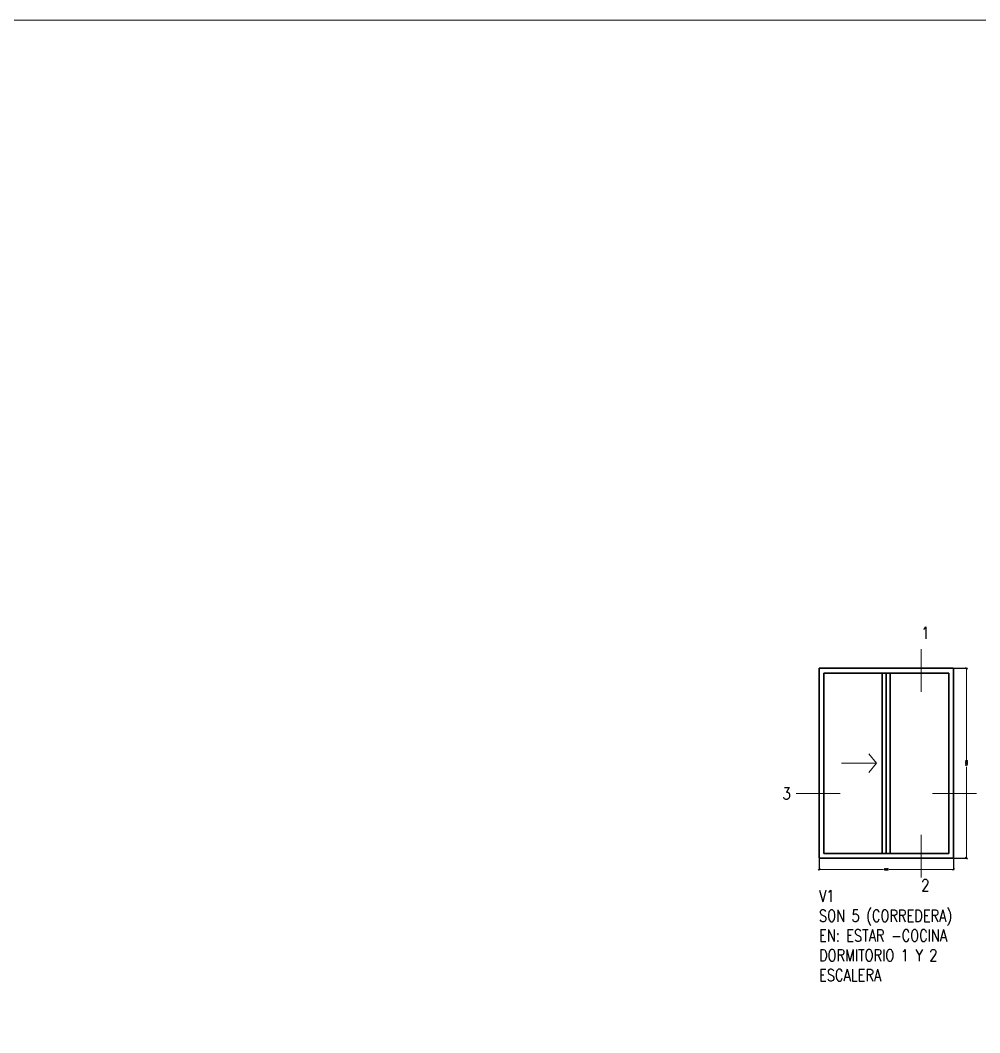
# Model space of a CAD drawing. Header units: metres. Extents: x -2 to 690, y -116 to 73.
# Drawn here: x 145.86 to 151.92, y 31.28 to 37.68 of the extents above; entities that cross this region are included whole.
import ezdxf

# ---------------------------------------------------------------- set-up
doc = ezdxf.new("R2010")
doc.units = ezdxf.units.M
doc.header["$LTSCALE"] = 5
doc.header["$MEASUREMENT"] = 0
doc.layers.get('0').update_dxf_attribs({"color": 30})
doc.layers.get('DEFPOINTS').update_dxf_attribs({"color": 210})
for name, color, linetype, lineweight in [('A-ANNO-DIMS', 3, 'Continuous', 18), ('A-ANNO-TEXT', 3, 'Continuous', 18), ('A-ELEV-IDEN', 3, 'Continuous', 18), ('A-ELEV-MBE1', 7, 'Continuous', 35)]:
    doc.layers.add(name, color=color, linetype=linetype, lineweight=lineweight)
doc.styles.add('E-ROMANS', font='romans.shx', dxfattribs={"width": 0.8})
doc.dimstyles.new('E-0010_TICK_12', dxfattribs={"dimscale": 0.001, "dimtxt": 12, "dimasz": 12, "dimexe": 6, "dimexo": 4, "dimgap": 6, "dimtad": 0, "dimdec": 0, "dimlfac": 1000, "dimzin": 0, "dimdsep": 46, "dimtxsty": 'E-ROMANS', "dimblk": 'OBLIQUE', "dimcen": 6, "dimclrd": 256, "dimclre": 256, "dimclrt": 256, "dimadec": 0, "dimazin": 0, "dimtfac": 1, "dimtdec": 0, "dimtmove": 1, "dimatfit": 3, "dimldrblk": 'OPEN90', "dimfxl": 1, "dimtfill": 1, "dimtolj": 1, "dimtzin": 0, "dimlwd": -1, "dimarcsym": 0})

# ---------------------------------------------------------------- blocks, each defined once
blk = doc.blocks.new('_Oblique')
at = {"color": 0, "linetype": 'ByBlock', "lineweight": -2}
blk.add_line((-0.5, -0.5), (0.5, 0.5), dxfattribs=at)
blk = doc.blocks.new('*D1900')
at = {"layer": 'A-ANNO-DIMS', "lineweight": -2, "transparency": 16777216}
for p, q in [((150.9051, 32.3788), (150.9051, 32.3058)), ((151.7551, 32.3788), (151.7551, 32.3058))]:
    blk.add_line(p, q, dxfattribs=at)
at = {"layer": 'A-ANNO-DIMS', "transparency": 16777216}
for p, q in [((150.9051, 32.3118), (151.3118, 32.3118)), ((151.7551, 32.3118), (151.3484, 32.3118))]:
    blk.add_line(p, q, dxfattribs=at)
at = {"layer": 'DEFPOINTS', "color": 0, "transparency": 16777216}
for p in [(150.9051, 32.3828), (151.7551, 32.3828), (151.7551, 32.3118)]:
    blk.add_point(p, dxfattribs=at)
at = {"layer": 'A-ANNO-DIMS', "transparency": 16777216, "xscale": 0.012, "yscale": 0.012, "zscale": 0.012, "rotation": 180}
blk.add_blockref('_Oblique', (150.9051, 32.3118), dxfattribs=at)
at = {"layer": 'A-ANNO-DIMS', "transparency": 16777216, "xscale": 0.012, "yscale": 0.012, "zscale": 0.012}
blk.add_blockref('_Oblique', (151.7551, 32.3118), dxfattribs=at)
at = {"layer": 'A-ANNO-DIMS', "transparency": 16777216, "insert": (151.3301, 32.3118), "char_height": 0.012, "attachment_point": 5, "style": 'E-ROMANS', "bg_fill": 3, "box_fill_scale": 1.25, "bg_fill_color": 256, "bg_fill_true_color": 13158600, "bg_fill_transparency": 0}
blk.add_mtext('\\A1;850', dxfattribs=at)
blk = doc.blocks.new('_Open90')
at = {"color": 0, "linetype": 'ByBlock', "lineweight": -2}
for p, q in [((0, 0), (-1, 0)), ((-0.5, 0.5), (0, 0)), ((0, 0), (-0.5, -0.5))]:
    blk.add_line(p, q, dxfattribs=at)
blk = doc.blocks.new('*D1901')
at = {"layer": 'A-ANNO-DIMS', "lineweight": -2, "transparency": 16777216}
for p, q in [((151.7591, 33.5828), (151.8436, 33.5828)), ((151.7591, 32.3828), (151.8436, 32.3828))]:
    blk.add_line(p, q, dxfattribs=at)
at = {"layer": 'A-ANNO-DIMS', "transparency": 16777216}
for p, q in [((151.8376, 33.5828), (151.8376, 33.005)), ((151.8376, 32.3828), (151.8376, 32.9605))]:
    blk.add_line(p, q, dxfattribs=at)
at = {"layer": 'DEFPOINTS', "color": 0, "transparency": 16777216}
for p in [(151.7551, 33.5828), (151.8376, 33.5828), (151.7551, 32.3828)]:
    blk.add_point(p, dxfattribs=at)
at = {"layer": 'A-ANNO-DIMS', "transparency": 16777216, "xscale": 0.012, "yscale": 0.012, "zscale": 0.012}
for p, rotation in [((151.8376, 33.5828), 90), ((151.8376, 32.3828), 270)]:
    blk.add_blockref('_Oblique', p, dxfattribs=dict(at, rotation=rotation))
at = {"layer": 'A-ANNO-DIMS', "transparency": 16777216, "insert": (151.8376, 32.9828), "char_height": 0.012, "attachment_point": 5, "rotation": 90, "style": 'E-ROMANS', "bg_fill": 3, "box_fill_scale": 1.25, "bg_fill_color": 256, "bg_fill_true_color": 13158600, "bg_fill_transparency": 0}
blk.add_mtext('\\A1;1200', dxfattribs=at)

msp = doc.modelspace()

# ---------------------------------------------------------------- linework, layer by layer
at = {"layer": 'A-ANNO-TEXT'}
msp.add_line((151.5511, 33.4345), (151.5511, 33.7048), dxfattribs=at)
msp.add_lwpolyline([(151.0391, 32.7918), (150.7605, 32.7918)], dxfattribs=at)
at = {"layer": 'A-ELEV-IDEN'}
for points in [[(151.2676, 32.9828), (151.2198, 33.0418)], [(151.0466, 32.9828), (151.2676, 32.9828)], [(151.2676, 32.9828), (151.2198, 32.9237)]]:
    msp.add_lwpolyline(points, dxfattribs=at)
at = {"layer": 'A-ELEV-MBE1'}
for p, q in [((150.9051, 33.5828), (151.7551, 33.5828)), ((150.9051, 32.3828), (150.9051, 33.5828)), ((151.7251, 33.5528), (150.9351, 33.5528)), ((150.9351, 33.5528), (150.9351, 32.4128)), ((151.3051, 33.5528), (151.3051, 32.4128)), ((151.3301, 33.5528), (151.3301, 32.4128)), ((151.3551, 33.5528), (151.3551, 32.4128)), ((151.7251, 32.4128), (151.7251, 33.5528)), ((151.7551, 32.3828), (151.7551, 33.5828)), ((151.7251, 32.4128), (150.9351, 32.4128)), ((151.7551, 32.3828), (150.9051, 32.3828))]:
    msp.add_line(p, q, dxfattribs=at)

# ---------------------------------------------------------------- texts
at = {"layer": 'A-ANNO-TEXT', "char_height": 0.075, "style": 'E-ROMANS'}
for s, insert, attachment_point in [('1', (151.5511, 33.844), 1), ('3', (150.6745, 32.8286), 1), ('2', (151.5511, 32.1739), 7), ('V1\\PSON 5 (CORREDERA)\\PEN: ESTAR -COCINA\\PDORMITORIO 1 Y 2\\PESCALERA', (150.9051, 32.181), 1)]:
    msp.add_mtext(s, dxfattribs=dict(at, insert=insert, attachment_point=attachment_point))

# ---------------------------------------------------------------- next in the draw order: dimensions: what is measured, and where the dimension line sits
at = {"layer": 'A-ANNO-DIMS'}
dim = msp.add_linear_dim(base=(151.7551, 32.3118), p1=(150.9051, 32.3828), p2=(151.7551, 32.3828), dimstyle='E-0010_TICK_12', dxfattribs=at)
dim.commit()
dim.dimension.update_dxf_attribs({"geometry": '*D1900', "text_midpoint": (151.3301, 32.3118)})

# ---------------------------------------------------------------- next in the draw order: linework, layer by layer
at = {"layer": 'A-ANNO-TEXT'}
msp.add_line((151.5511, 32.531), (151.5511, 32.2608), dxfattribs=at)

# ---------------------------------------------------------------- next in the draw order: dimensions: what is measured, and where the dimension line sits
at = {"layer": 'A-ANNO-DIMS'}
dim = msp.add_linear_dim(base=(151.8376, 33.5828), p1=(151.7551, 32.3828), p2=(151.7551, 33.5828), angle=90, dimstyle='E-0010_TICK_12', dxfattribs=at)
dim.commit()
dim.dimension.update_dxf_attribs({"geometry": '*D1901', "text_midpoint": (151.8376, 32.9828)})

# ---------------------------------------------------------------- next in the draw order: linework, layer by layer
msp.add_lwpolyline([(122.0894, 37.6798), (166.3583, 37.6798), (166.3583, 21.5708), (122.0894, 21.5708)], close=True, dxfattribs=at)
at = {"layer": 'A-ANNO-TEXT'}
msp.add_lwpolyline([(151.6212, 32.7918), (151.8997, 32.7918)], dxfattribs=at)

doc.saveas('drawing.dxf')
